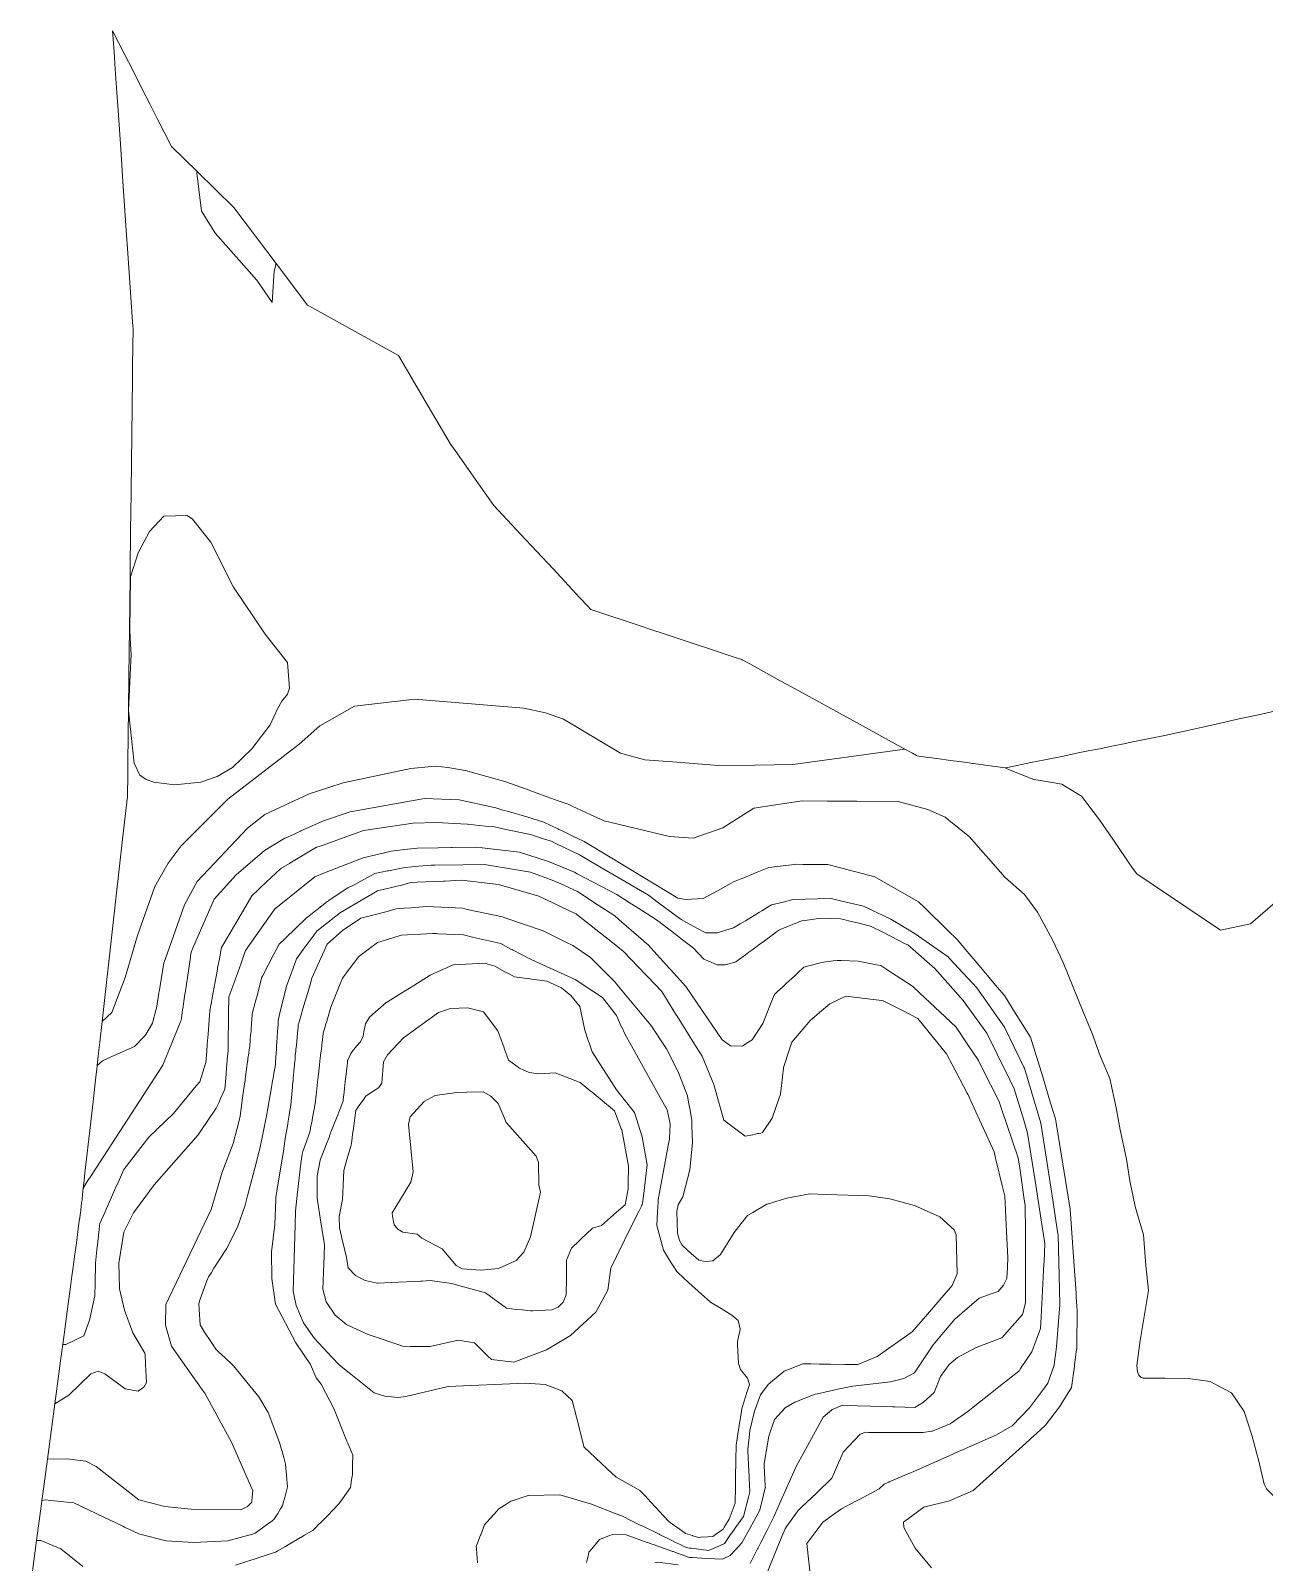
# Model space of a CAD drawing. Header units: metres. Extents: x -436 to 259, y -222 to 285.
# Drawn here: x -358.8 to -241.2, y 98.2 to 244.2 of the extents above; entities that cross this region are included whole.
import ezdxf

# ---------------------------------------------------------------- set-up
doc = ezdxf.new("R2010")
doc.units = ezdxf.units.M
doc.header["$MEASUREMENT"] = 0
doc.layers.add('Nuevo_Estructura - Carga', color=7, linetype='Continuous')
doc.layers.add('Nuevo_Estructura - Carga_Pluma_Nº__89', color=7, linetype='Continuous', lineweight=20, true_color=0x71cebe)

# ---------------------------------------------------------------- blocks, each defined once
blk = doc.blocks.new('Forma_1')
at = {"layer": 'Nuevo_Estructura - Carga_Pluma_Nº__89', "color": 123, "linetype": 'Continuous', "lineweight": 20, "true_color": 0x71cebe, "flags": 128}
for points in [[(-349.21, 197.99), (-349.2, 198.79), (-349.19, 199.56), (-349.19, 200.28), (-349.06, 211.06), (-349.05, 212.29), (-349, 215.8), (-349.02, 215.99), (-349.53, 223.42), (-349.61, 224.69), (-349.87, 228.39), (-350, 230.28), (-350.07, 231.4), (-350.17, 232.88), (-350.3, 234.75), (-350.46, 237.01), (-350.54, 238.27), (-350.69, 240.5), (-350.81, 242.16), (-350.95, 244.17)], [(-350.95, 244.17), (-349.81, 241.94), (-349.03, 240.4), (-348.15, 238.67), (-347.37, 237.15), (-346.69, 235.81), (-345.36, 233.2), (-345.33, 233.13), (-342.89, 230.75), (-339.4, 227.33), (-335.38, 221.98), (-332.39, 218.02), (-331.69, 217.63), (-323.72, 213.21)], [(-342.47, 226.97), (-342.91, 230.6), (-342.89, 230.75)], [(-335.74, 218.26), (-337.2, 220.4), (-341.13, 224.83), (-342.47, 226.97)], [(-335.38, 221.98), (-335.57, 221.25), (-335.74, 218.26)], [(-323.72, 213.21), (-321.2, 208.93), (-319.19, 205.53), (-318.69, 204.69), (-318.39, 204.26), (-316.08, 200.99), (-315.17, 199.7), (-314.63, 198.93), (-312.09, 196.21), (-308.99, 192.88), (-306.43, 190.13), (-305.69, 189.33), (-305.4, 189.02)], [(-349.99, 167.13), (-349.53, 171.19), (-349.52, 171.98), (-349.51, 172.56), (-349.5, 173.86), (-349.49, 174.52), (-349.46, 176.94), (-349.46, 177.21), (-349.43, 179.41), (-349.39, 182.73), (-349.39, 182.84), (-349.37, 184.77), (-349.36, 185.13), (-349.36, 185.2), (-349.34, 186.98), (-349.31, 189.59), (-349.31, 189.62), (-349.28, 192.12), (-349.28, 192.14), (-349.28, 192.16), (-349.26, 194.4), (-349.25, 194.8), (-349.23, 196.76), (-349.23, 196.85), (-349.21, 197.99)], [(-346.05, 197.92), (-347.42, 196.45), (-348.51, 194.42), (-349.23, 192.14), (-349.27, 189.61), (-349.31, 186.98), (-349.21, 185.14), (-349.19, 184.78), (-349.28, 182.79), (-349.42, 179.41), (-349.17, 177.01), (-348.88, 174.39), (-348.35, 173.25)], [(-343.85, 197.98), (-346.05, 197.92)], [(-334.29, 183.98), (-336.42, 186.66), (-339.43, 191.15), (-341.58, 195.45), (-343.34, 197.64), (-343.85, 197.98)], [(-305.4, 189.02), (-300.51, 187.4), (-299.97, 187.22), (-298.13, 186.61), (-295.54, 185.75), (-295.08, 185.59), (-294.56, 185.42), (-291.74, 184.49), (-291.02, 184.25), (-290.98, 184.22), (-290.25, 183.83), (-287.34, 182.23), (-286.27, 181.64), (-280.71, 178.59), (-275.48, 175.72), (-274.75, 175.32), (-274.38, 175.12), (-274.31, 175.08), (-273.95, 175.03), (-272.43, 174.82), (-271.12, 174.64), (-269.55, 174.43), (-269.18, 174.38), (-269.05, 174.36), (-268.97, 174.35), (-265.91, 173.93), (-265.55, 174), (-263.47, 174.43), (-262.14, 174.7), (-260.37, 175.06), (-260.1, 175.11), (-258.81, 175.38), (-258.01, 175.54), (-256.92, 175.76), (-255.91, 175.97), (-254.61, 176.23), (-253.93, 176.37), (-252.17, 176.73), (-250.55, 177.06), (-249.86, 177.2), (-249.41, 177.3), (-245.55, 178.16), (-243.78, 178.56), (-241.8, 179), (-240.14, 179.37)], [(-348.35, 173.25), (-347.76, 172.83), (-347.02, 172.58), (-345.06, 172.33), (-342.54, 172.57), (-340.99, 173.11), (-339.53, 173.98), (-337.69, 175.73), (-335.95, 178.04), (-335.24, 179.55), (-334.83, 180.28), (-334.3, 180.94), (-334.11, 181.54), (-334.29, 183.98)], [(-275.48, 175.72), (-286.14, 174.24), (-289.73, 174.2), (-293.22, 174.17), (-294.01, 174.23), (-297.6, 174.5), (-300.26, 174.71), (-302.57, 175.34), (-307.98, 178.57), (-309.7, 179.16), (-311.78, 179.61), (-322.15, 180.49), (-327.89, 179.81), (-331.22, 177.95), (-333.16, 176.19), (-339.98, 170.94), (-344.43, 166.5), (-345.65, 164.85), (-346.91, 162.62), (-348.57, 157.95), (-349.75, 153.95), (-351.03, 150.63)], [(-244.37, 114.39), (-246.4, 115.46), (-248.45, 115.74), (-250.71, 115.77), (-252.77, 115.77), (-252.98, 115.85), (-253.19, 116.06), (-253.33, 116.4), (-253.37, 116.99), (-253.05, 119.38), (-252.64, 121.86), (-252.28, 124.15), (-252.51, 126.53), (-252.73, 129.44), (-253.53, 132.13), (-254.04, 134.6), (-254.37, 136.64), (-254.97, 139.44), (-255.35, 141.53), (-255.95, 144.33), (-256.87, 146.5), (-257.63, 148.62), (-258.5, 150.69), (-259.44, 153.05), (-260.41, 155.38), (-261.13, 156.94), (-261.4, 157.55), (-262.83, 160.17), (-264.09, 161.85), (-265.94, 163.51), (-267.48, 165.26), (-268.05, 165.9), (-269.33, 167.37), (-271.29, 168.94), (-271.65, 169.24), (-273.29, 169.98), (-276.13, 170.73), (-280.04, 170.75), (-282.86, 170.76), (-285.27, 170.78), (-289.86, 170.08), (-292.81, 168.21), (-295.63, 167.24), (-297.91, 167.4), (-304.13, 168.89), (-305.45, 169.49), (-307.1, 170.26), (-307.54, 170.47), (-308.49, 170.8), (-310.24, 171.43), (-310.77, 171.62), (-311.62, 171.92), (-313.49, 172.59), (-317.12, 173.62), (-317.16, 173.64), (-319.01, 173.98), (-320.21, 174.09), (-322.55, 173.88), (-328.99, 172.51), (-330.34, 172.07), (-332.21, 171.47), (-336.44, 169.49), (-338.08, 168.2), (-342.89, 163.09), (-344.09, 160.87), (-344.6, 159.45), (-345.95, 155.67), (-346.06, 155.37), (-346.45, 152.96), (-346.48, 152.78), (-346.5, 152.65), (-346.53, 152.46), (-346.76, 151.05), (-346.79, 150.94), (-347.15, 149.61), (-347.79, 148.54), (-347.88, 148.39), (-348.85, 147.38), (-350.72, 146.55), (-350.73, 146.55), (-351.92, 146.03), (-352.42, 145.57)], [(-245.41, 158.47), (-253.38, 163.84), (-253.8, 164.39), (-255.66, 167.14), (-256.94, 168.98), (-258.64, 171.23), (-260.03, 172.07), (-260.54, 172.39), (-262.18, 172.66), (-263.19, 172.83), (-265.62, 173.77), (-265.84, 173.89), (-265.91, 173.93)], [(-353.74, 133.87), (-353.36, 134.51), (-352.9, 135.23), (-346.15, 145.6), (-345.83, 146.4), (-345.37, 147.53), (-345.36, 147.55), (-344.5, 149.67), (-344.43, 149.85), (-344.39, 150.12), (-344.32, 150.58), (-344.28, 150.9), (-344.26, 150.98), (-344.09, 152.15), (-344.06, 152.36), (-344.04, 152.45), (-344.01, 152.68), (-343.82, 153.97), (-343.53, 155.89), (-343.51, 156.05), (-343.46, 156.35), (-343.42, 156.44), (-343.32, 156.68), (-341.26, 161.41), (-339.19, 163.73), (-336.49, 166.05), (-334.53, 167.23), (-334.28, 167.34), (-333.06, 167.89), (-333.01, 167.92), (-330.85, 168.9), (-328.3, 169.75), (-321.25, 171), (-317.94, 170.9), (-314.72, 170.19), (-314.54, 170.15), (-313.76, 169.91), (-313.23, 169.76), (-311.5, 169.25), (-311.5, 169.25), (-309.87, 168.77), (-308.52, 168.12), (-308.43, 168.07), (-308.11, 167.92), (-307.23, 167.5), (-307.17, 167.47), (-306.02, 166.92), (-303.39, 165.32), (-303.38, 165.32), (-297.11, 161.53), (-296.35, 161.39), (-294.69, 161.49), (-293.34, 162.22), (-292.02, 162.94), (-291.79, 163.06), (-291.01, 163.38), (-290.82, 163.46), (-290.38, 163.64), (-289.56, 163.98), (-288.92, 164.25), (-288.44, 164.45), (-286, 164.72), (-285.81, 164.75), (-285.19, 164.74), (-284.05, 164.73), (-282.81, 164.73), (-278.34, 163.56), (-274.17, 161.16), (-273.59, 160.6), (-271.41, 158.48), (-270.48, 157.59), (-269.34, 156.22), (-268.4, 155.1), (-266.69, 153.05), (-266, 152.24), (-265.19, 150.95), (-263.5, 148.26), (-262.35, 144.48), (-261.59, 141.99), (-261.13, 140.48), (-261.07, 140.11), (-260.76, 138.15), (-259.74, 131.89), (-259.36, 126.46), (-259.17, 123.88), (-259.15, 123.52), (-259.05, 122.2), (-259.1, 118.89), (-259.1, 118.6), (-259.15, 118.28), (-259.25, 117.52), (-259.31, 117.08), (-259.33, 116.92), (-259.61, 114.89), (-260.74, 113.04), (-262.07, 111.29), (-262.93, 110.52), (-263.16, 110.31), (-263.95, 109.59), (-268.96, 105.09), (-271.23, 104.1), (-273.66, 103.5), (-275.62, 102.06)], [(-294.44, 158.22), (-295.29, 158.67), (-296.27, 159.2), (-296.8, 159.49), (-298.81, 160.97), (-298.94, 161.07), (-299.91, 161.79), (-304.91, 164.73), (-304.93, 164.74), (-306.48, 165.66), (-308.72, 166.74), (-308.78, 166.76), (-309.13, 166.94), (-309.71, 167.12), (-311.14, 167.59), (-313.5, 168.07), (-314.58, 168.3), (-315.41, 168.38), (-316.02, 168.45), (-317.11, 168.57), (-317.16, 168.57), (-320.11, 168.72), (-322.33, 168.65), (-327.04, 167.95), (-330.97, 166.55), (-331.26, 166.45), (-331.52, 166.36), (-334.05, 164.85), (-334.11, 164.81), (-334.93, 164.33), (-336.81, 162.57), (-337, 162.38), (-337.69, 161.74), (-338.93, 159.61), (-340.57, 156.81), (-340.62, 156.54), (-340.74, 155.88), (-340.94, 154.84), (-340.98, 154.57), (-341.36, 152.54), (-341.46, 152.02), (-341.47, 151.97), (-341.51, 151.71), (-341.54, 151.55), (-341.61, 151.18), (-341.66, 150.89), (-341.67, 150.85), (-341.68, 150.75), (-341.71, 150.37), (-341.85, 148.57), (-341.85, 148.55), (-341.93, 147.61), (-341.98, 146.95), (-342.06, 145.87), (-342.64, 144.02), (-342.97, 143.63), (-345.16, 141.01), (-347.49, 138.73), (-349.87, 135.67), (-350.52, 134.21), (-350.53, 134.19), (-351.37, 132.3), (-351.53, 131.96), (-351.7, 131.57), (-352.16, 130.53), (-352.18, 130.33), (-352.19, 130.26), (-352.32, 129.07), (-352.39, 128.49), (-352.44, 128.01), (-352.58, 126.74), (-352.58, 126.71), (-352.61, 124.84), (-352.63, 123.63), (-353.15, 121.3), (-353.67, 119.83)], [(-358.75, 96.14), (-358.45, 98.37), (-358.19, 100.32), (-358.1, 101), (-357.73, 103.81), (-357.68, 104.13), (-357.68, 104.14), (-357.63, 104.54), (-357.15, 108.07), (-356.74, 111.17), (-356.45, 113.35), (-356.03, 116.44), (-355.9, 117.42), (-355.69, 118.99), (-355.56, 119.95), (-355.14, 123.13), (-354.92, 124.75), (-354.82, 125.51), (-354.71, 126.35), (-354.57, 127.36), (-354.57, 127.38), (-354.48, 128.02), (-354.39, 128.68), (-354.36, 128.93), (-354.29, 129.44), (-354.25, 129.75), (-354.18, 130.29), (-354.09, 130.96), (-354.08, 130.98), (-354.08, 131.03), (-354.07, 131.1), (-353.98, 131.76), (-353.94, 132.16), (-353.91, 132.43), (-353.86, 132.82), (-353.85, 132.88), (-353.81, 133.24), (-353.81, 133.28), (-353.74, 133.87), (-353.66, 134.61), (-353.58, 135.35), (-353.49, 136.14), (-352.81, 142.1), (-352.54, 144.49), (-352.43, 145.48), (-352.43, 145.54), (-352.42, 145.57), (-352.33, 146.42), (-352.28, 146.79), (-352.17, 147.8), (-351.95, 149.77), (-349.99, 167.13)], [(-279.73, 110.45), (-279.19, 110.63), (-278.95, 110.62), (-274.61, 110.61), (-273.74, 110.61), (-272.95, 110.73), (-272.89, 110.74), (-272.77, 110.76), (-272.32, 110.95), (-271.17, 111.44), (-269.49, 112.61), (-269.01, 112.99), (-268.98, 113.01), (-267.32, 114.33), (-266.52, 114.97), (-264.63, 116.46), (-264.6, 116.49), (-264.46, 116.69), (-263.37, 118.28), (-262.55, 120.5), (-262.5, 121.6), (-262.23, 126.67), (-262.22, 126.82), (-262.13, 128.6), (-262.55, 131.26), (-262.58, 131.47), (-263.07, 134.6), (-263.78, 139.14), (-264.16, 140.35), (-265.07, 143.36), (-265.49, 144.2), (-266.68, 146.64), (-267.66, 148.66), (-268.83, 150.26), (-269.91, 151.77), (-271.63, 153.71), (-272.61, 154.82), (-275.21, 157.07), (-275.44, 157.18), (-277.46, 158.2), (-278.75, 158.86), (-279.87, 159.13), (-280.84, 159.36), (-281.28, 159.47), (-281.6, 159.55), (-283.5, 159.6), (-284.79, 159.43), (-285.28, 159.37), (-285.49, 159.28), (-285.73, 159.18), (-286.02, 159.07), (-286.66, 158.81), (-287.36, 158.53), (-287.42, 158.51), (-287.7, 158.3), (-288.23, 157.91), (-288.72, 157.55), (-289.01, 157.34), (-289.16, 157.23), (-290.07, 156.56), (-290.33, 156.37), (-290.67, 156.12), (-291.58, 155.45), (-292.44, 155.2), (-292.49, 155.19), (-292.58, 155.18), (-292.77, 155.18), (-293.35, 155.17), (-293.69, 155.31), (-293.88, 155.39), (-294.62, 155.7), (-295.65, 156.79), (-296.67, 157.56), (-297.3, 158.05), (-298.51, 158.97), (-299.05, 159.39), (-300.58, 160.36), (-301.74, 161.1), (-302.91, 161.85), (-306.68, 163.84), (-306.7, 163.85), (-306.94, 163.98), (-309.41, 165.02), (-312.18, 165.89), (-315.75, 166.32), (-315.84, 166.34), (-316.25, 166.39), (-318.61, 166.34), (-318.68, 166.34), (-319.94, 166.32), (-321.91, 166.29), (-322.85, 166.18), (-324.4, 166), (-325.06, 165.84), (-325.73, 165.69), (-327.09, 165.37), (-330.76, 163.92), (-331.69, 163.56), (-335.41, 160.57), (-335.42, 160.56), (-335.54, 160.4), (-338.28, 156.53), (-338.68, 155.43), (-338.71, 155.32), (-339.03, 154.44), (-339.19, 153.99), (-339.21, 153.93), (-339.31, 153.65), (-339.86, 152.11), (-339.87, 152.09), (-339.9, 150.58), (-339.9, 150.37), (-339.9, 150.37), (-339.9, 150.13), (-339.92, 149.31), (-339.92, 149.23), (-339.93, 148.65), (-339.93, 148.65), (-339.93, 148.47), (-339.94, 147.51), (-339.95, 147), (-339.98, 146.65), (-339.99, 146.49), (-340.13, 144.87), (-340.13, 144.75), (-340.25, 143.31), (-340.63, 142.48), (-340.84, 142.03), (-341.08, 141.5), (-342.59, 139.26), (-342.78, 138.97), (-347, 134.21), (-348.95, 131.54), (-349.87, 129.69), (-350.34, 126.73), (-350.29, 124.3), (-349.92, 122.68), (-349.82, 122.27), (-349.02, 120.1), (-347.89, 118.16), (-347.84, 118.08)], [(-292.08, 147.45), (-292.89, 148.02), (-294.8, 150.82), (-296.34, 153.11), (-297.81, 154.72), (-297.89, 154.81), (-299.97, 157.11), (-300.09, 157.2), (-300.64, 157.68), (-302.68, 159.45), (-303.11, 159.83), (-304.78, 160.92), (-306.65, 162.14), (-308.26, 162.87), (-309.07, 163.24), (-311.14, 163.98), (-315.51, 164.73), (-317.59, 164.7), (-320.24, 164.67), (-320.6, 164.67), (-321.76, 164.57), (-323.12, 164.45), (-324.68, 164.12), (-324.75, 164.11), (-325.96, 163.86), (-327.95, 162.8), (-328.53, 162.49), (-330.11, 161.44), (-330.58, 161.13), (-332.51, 159.6), (-334.51, 157.67), (-335.09, 157.12), (-335.54, 156.25), (-336.66, 154.1), (-336.72, 153.98), (-337.18, 152.23), (-337.35, 151.59), (-337.64, 150.48), (-337.65, 150.39), (-337.68, 149.98)], [(-292.71, 140.38), (-293.06, 141.59), (-293.22, 142.16), (-293.58, 143.41), (-293.68, 143.77), (-294.78, 146.46), (-295.35, 147.36), (-295.5, 147.6), (-297.17, 150.28), (-297.22, 150.35), (-298.64, 152.63), (-300, 154.05), (-300.14, 154.2), (-302.27, 156.44), (-302.83, 156.87), (-302.86, 156.9), (-304.91, 158.52), (-306.74, 159.96), (-306.8, 160.01), (-306.82, 160.02), (-310.33, 161.71), (-310.34, 161.72), (-314.19, 162.83), (-317.7, 163.23), (-319.31, 163.15), (-319.38, 163.15), (-319.42, 163.14), (-321.93, 163.03), (-322.54, 163), (-323.31, 162.8), (-325.71, 162.2), (-329.24, 160.14), (-331.47, 158.39), (-332.78, 156.62), (-333.43, 155.74), (-333.76, 154.86), (-334.39, 153.14), (-335.04, 150.42), (-335.11, 150.13), (-335.16, 149.9), (-335.17, 149.72), (-335.19, 149.43), (-335.21, 149.19), (-335.24, 148.77), (-335.3, 147.76), (-335.32, 147.43), (-335.34, 147.19), (-335.34, 147.16), (-335.42, 145.91), (-335.43, 145.72), (-335.43, 145.71), (-335.47, 145.49), (-335.55, 145.01), (-335.58, 144.84), (-335.63, 144.56), (-335.73, 143.96), (-335.75, 143.89), (-335.81, 143.52), (-335.88, 143.09), (-335.94, 142.78), (-336.19, 141.32), (-336.22, 141.13), (-336.28, 140.77), (-336.45, 139.97), (-336.71, 138.72), (-336.96, 137.51), (-336.97, 137.43), (-337.28, 136.26), (-338.09, 133.15), (-338.32, 132.27), (-339.05, 130.18), (-340.09, 128.11), (-341.29, 126.25), (-341.54, 125.86), (-341.82, 125.43), (-341.96, 125.06), (-342.05, 124.8), (-342.59, 123.31), (-342.74, 122.89), (-342.71, 122.33), (-342.62, 120.86)], [(-295.1, 127.02), (-296.08, 127.88), (-296.15, 127.95), (-296.7, 128.44), (-296.96, 128.89), (-297.15, 129.6), (-297.2, 131.69), (-297.06, 132.3), (-296.62, 133.06), (-295.97, 135.64), (-295.72, 138.25), (-295.76, 139.83), (-295.77, 140.26), (-295.77, 140.35), (-295.77, 140.35), (-295.97, 141.48), (-296.08, 142.07), (-296.18, 142.67), (-297.02, 144.82), (-298.16, 147.13), (-298.19, 147.17), (-299.68, 149.41), (-300.03, 149.82), (-302.89, 153.27), (-303.08, 153.5), (-305.43, 155.85), (-307.11, 157.01), (-307.76, 157.32), (-309.93, 158.39), (-313.57, 159.65), (-313.8, 159.73), (-317.17, 160.45), (-317.61, 160.55), (-321.04, 160.73), (-322.17, 160.64), (-322.52, 160.61), (-323.84, 160.52), (-324.8, 160.26), (-326.02, 159.94), (-327.3, 159.61), (-329.05, 158.44), (-330.51, 157.13), (-331.96, 153.89), (-332.17, 153.17), (-332.82, 150.96), (-333.15, 149.84), (-333.25, 149.51), (-333.26, 149.46), (-333.28, 149.21), (-333.33, 148.65), (-333.44, 147.49), (-333.48, 147.14), (-333.49, 146.95), (-333.54, 146.51), (-333.55, 146.35), (-333.57, 146.16), (-333.59, 145.95), (-333.61, 145.72), (-333.61, 145.68), (-333.63, 145.56), (-333.65, 145.31), (-333.67, 145.09), (-333.72, 144.53), (-333.73, 144.47), (-333.76, 144.14), (-333.8, 143.74), (-333.82, 143.48), (-333.82, 143.47), (-333.85, 143.18), (-333.98, 141.82), (-334, 141.59), (-334.08, 141.14), (-334.12, 140.84), (-334.25, 140.08), (-334.26, 139.99), (-334.46, 138.81), (-334.64, 137.66), (-334.65, 137.58), (-334.83, 136.49), (-335.3, 133.6), (-335.4, 132.99), (-335.41, 132.78), (-335.49, 130.42), (-335.81, 127.82), (-335.79, 125.29), (-335.43, 122.84), (-333.49, 119.16), (-332.09, 117.07), (-331.55, 115.83), (-331.07, 115.22), (-329.88, 112.9), (-328.62, 109.79), (-328.55, 109.6), (-328.07, 108.44), (-328.09, 107.53), (-328.1, 106.56), (-328.12, 106.43), (-328.18, 106.09), (-328.29, 105.37)], [(-284.82, 100.03), (-283.3, 102.06), (-281.62, 103.27), (-281.5, 103.33), (-280.2, 104.02), (-279.45, 104.42), (-277.93, 105.23), (-277.45, 105.68), (-277, 105.87), (-276.96, 105.89), (-274.95, 106.77), (-274.86, 106.81), (-271.26, 108.39), (-270.37, 108.78), (-269.7, 109.08), (-266.75, 110.37), (-265.25, 111.24), (-263.6, 112.94), (-262.19, 114.85), (-261.85, 115.32), (-261.27, 117.02), (-261.19, 117.59), (-261.14, 118.02), (-261.03, 118.77), (-260.8, 121.59), (-260.7, 122.77), (-260.74, 124.24), (-260.88, 129.41), (-260.9, 129.52), (-261.49, 133.37), (-262.4, 139.28), (-262.52, 140.09), (-263.42, 143.07), (-264.09, 145.31), (-264.15, 145.43), (-265.99, 149.23), (-268.62, 152.97), (-269.48, 153.89), (-271.22, 155.78), (-271.34, 155.92), (-272.81, 156.94), (-274.48, 158.11), (-276.11, 159.09), (-276.81, 159.52), (-279.42, 160.74), (-281.62, 161.26), (-282.51, 161.47), (-283.83, 161.44), (-286.15, 161.39), (-287.07, 161.15), (-288.19, 160.87), (-288.49, 160.69), (-289.09, 160.32), (-289.32, 160.18), (-289.66, 159.97), (-290.66, 159.37), (-290.87, 159.24), (-291.16, 159.06), (-291.79, 158.68), (-293.35, 158.22), (-293.51, 158.22), (-294.44, 158.22)], [(-239.27, 161.6), (-240.2, 161.09), (-242.55, 159.06)], [(-291.37, 121.28), (-291.96, 121.8), (-292.99, 122.41), (-293.98, 123.01), (-296.04, 124.88), (-297.14, 125.88), (-297.21, 125.95), (-297.61, 126.58), (-297.73, 126.77), (-297.98, 127.17), (-298.47, 127.97), (-298.73, 128.93), (-299.11, 130.33), (-299.04, 131.62), (-299.03, 131.78), (-299.02, 131.92), (-299.02, 131.97), (-299.02, 131.98), (-299.01, 132.03), (-298.98, 132.63), (-298.98, 132.7), (-298.97, 132.76), (-298.97, 132.77), (-298.02, 137.94), (-297.9, 138.57), (-297.84, 140.01), (-298.13, 141.34), (-298.79, 142.53), (-302.16, 148.6), (-302.45, 149.23), (-302.46, 149.23), (-302.96, 150.33), (-304.29, 152.06), (-305.1, 152.59), (-306.89, 153.77), (-311.01, 155.63), (-311.14, 155.69), (-312.85, 156.59), (-312.89, 156.61), (-313, 156.67), (-313.97, 157.19), (-316.25, 157.71), (-316.54, 157.78), (-317.52, 158.01), (-319.98, 158.13), (-320.08, 158.14), (-320.47, 158.16), (-321.01, 158.13), (-323.47, 157.99), (-324.87, 157.56), (-325.71, 157.3), (-327.5, 155.97), (-328.21, 155.02), (-328.68, 154.4), (-329.05, 153.9), (-329.39, 153.04), (-330.15, 151.12), (-330.55, 149.8), (-330.65, 149.44), (-330.71, 149.26), (-330.88, 148.67), (-330.89, 148.61), (-330.99, 147.73), (-331, 147.62), (-331.02, 147.49), (-331.06, 147.16), (-331.08, 146.97), (-331.13, 146.52), (-331.19, 146.01), (-331.2, 145.95), (-331.23, 145.65), (-331.27, 145.29), (-331.3, 145.04), (-331.37, 144.49), (-331.39, 144.25), (-331.42, 143.97), (-331.42, 143.97), (-331.57, 142.71), (-331.6, 142.49), (-331.63, 142.16), (-331.7, 141.57), (-331.83, 140.93), (-331.89, 140.61), (-331.95, 140.33), (-332.09, 139.63), (-332.11, 139.54), (-332.17, 139.23), (-332.45, 138.42), (-332.81, 137.37), (-332.89, 137.13), (-333, 136.25), (-333.32, 133.5), (-333.53, 131.68), (-333.57, 130.37), (-333.76, 124.08), (-333.45, 122.7), (-332.77, 121.05), (-331.71, 119.55), (-330.06, 117.79), (-329.33, 117.02), (-328.41, 116.28), (-326.03, 114.39), (-325, 114.06), (-323.73, 113.95), (-323, 114.05), (-318.97, 114.98), (-311.65, 115.32), (-309.75, 115.19), (-308.14, 114.59), (-307.17, 113.67)], [(-242.55, 159.06), (-245.41, 158.47)], [(-316.47, 119.16), (-318.02, 119.4), (-320.71, 118.8), (-321.94, 118.81), (-322.61, 118.81), (-323.31, 118.82), (-326.61, 119.93), (-328.46, 120.81), (-328.65, 120.91), (-328.81, 121.03), (-329.76, 121.78), (-330.59, 123.04), (-330.92, 124.25), (-330.79, 127.44), (-330.79, 127.53), (-330.75, 128.42), (-330.77, 128.5), (-331.11, 130.64), (-331.47, 132.93), (-331.47, 133.41), (-331.47, 135.06), (-331.18, 136.56), (-330.58, 138.1), (-330.3, 138.82), (-330.29, 138.85), (-330.18, 139.15), (-330.15, 139.22), (-329.9, 139.86), (-329.8, 140.12), (-329.69, 140.4), (-329.22, 141.61), (-328.99, 142.2), (-328.99, 142.21), (-328.94, 142.66), (-328.93, 142.75), (-328.79, 144.02), (-328.75, 144.3), (-328.73, 144.49), (-328.61, 145.58), (-328.61, 145.58), (-328.58, 145.83), (-328.56, 146.04), (-328.55, 146.09), (-328.27, 146.64), (-328.27, 146.64), (-328.14, 146.91), (-328.13, 146.92), (-327.7, 147.41), (-327.33, 147.84), (-327.31, 147.88), (-327.07, 148.38), (-327.07, 148.39), (-327, 148.79), (-326.86, 149.55), (-326.67, 149.87), (-326.48, 150.19), (-325.64, 150.91), (-324.88, 151.56), (-324.87, 151.57), (-324.86, 151.57), (-323.89, 152.18), (-322.26, 153.19), (-320.68, 154.17), (-318.51, 155.15), (-315.45, 155.31), (-315.21, 155.23), (-314.52, 155.03), (-313.57, 154.51), (-313.1, 154.26), (-312.65, 154.02), (-309.57, 153.6), (-308.2, 152.98), (-307.28, 152.23), (-306.45, 151.2)], [(-285.1, 154.94), (-285.16, 154.89), (-285.64, 154.44), (-285.94, 154.16), (-286.5, 153.65), (-286.79, 153.38), (-287.17, 153.02), (-287.58, 152.65), (-287.9, 152.35)], [(-264.26, 121.86), (-263.98, 122.96), (-263.99, 124.99), (-263.99, 125.14), (-264, 129.46), (-264, 129.69), (-264.01, 132.23), (-264.13, 133.03), (-264.5, 135.6), (-264.67, 136.79), (-266.26, 141.46), (-266.51, 142.2), (-268.11, 145.33), (-268.47, 146.06), (-269.55, 147.65), (-270.6, 149.23), (-272.63, 151.13), (-274.06, 152.47), (-274.76, 153.13), (-276.26, 154.11), (-276.61, 154.34), (-277.56, 154.97), (-277.77, 155.11), (-278.18, 155.18), (-279.93, 155.51), (-281.56, 155.57), (-281.91, 155.59), (-282.3, 155.54), (-283, 155.45), (-283.38, 155.4), (-283.89, 155.26), (-285.1, 154.94)], [(-287.9, 152.35), (-288.02, 152.06), (-289.01, 149.56), (-290.01, 148.02), (-290.58, 147.66), (-290.95, 147.43)], [(-281.09, 152.19), (-282.62, 151.44), (-283.62, 150.61), (-284.35, 150), (-284.43, 149.94), (-285.35, 148.85), (-286.24, 147.8), (-286.46, 147.14), (-287.04, 145.39), (-287.05, 145.33), (-287.33, 142.85), (-287.49, 142.41), (-288.13, 140.57), (-289.04, 139.18)], [(-266.6, 124.05), (-266.09, 124.64), (-265.76, 125.27), (-265.71, 126.36), (-265.66, 127.28), (-265.76, 129.09), (-265.97, 133.11), (-266.22, 134.15), (-266.8, 136.63), (-266.83, 136.73), (-266.97, 137.36), (-269.22, 142.28), (-269.25, 142.34), (-269.45, 142.78), (-269.54, 142.95), (-270.97, 145.68), (-271.5, 146.7), (-272.33, 147.7), (-274.25, 150.05), (-275.77, 150.83), (-277.53, 151.75), (-277.69, 151.76), (-281.09, 152.19)], [(-351.03, 150.63), (-351.95, 149.77)], [(-315.61, 150.69), (-317.13, 151.08), (-318.75, 151.01), (-319.89, 150.62), (-323.24, 148.2), (-323.7, 147.71), (-323.73, 147.68), (-324.76, 146.59), (-325.13, 145.93), (-325.29, 143.88)], [(-313.22, 146.09), (-313.64, 147.23), (-313.65, 147.25), (-314.25, 148.89), (-315.61, 150.69)], [(-312.73, 117.31), (-309.6, 118.48), (-308.43, 119.18), (-307.32, 119.84), (-304.9, 122.07), (-303.77, 124.16), (-303.77, 124.18), (-303.68, 124.86), (-303.48, 126.27), (-302.94, 127.37), (-301.38, 130.54), (-300.8, 131.72), (-300.6, 132.12), (-300.55, 132.22), (-300.51, 132.32), (-300.49, 132.35), (-300.46, 132.41), (-300.4, 132.91), (-300.4, 132.98), (-300.38, 133.12), (-300.03, 136.1), (-300.49, 138.78), (-301.23, 141.08), (-302.95, 143.27), (-305.27, 146.86), (-305.56, 147.72), (-305.6, 147.85), (-305.96, 148.94), (-306.45, 151.2)], [(-337.68, 149.98), (-337.72, 149.5), (-337.75, 149.12), (-337.76, 148.94), (-337.79, 148.54), (-337.8, 148.53), (-337.88, 147.42), (-337.93, 147.05), (-337.97, 146.76), (-338.05, 146.23), (-338.07, 146.03), (-338.08, 146), (-338.09, 145.92), (-338.28, 144.51), (-338.31, 144.27), (-338.33, 144.13), (-338.38, 143.82), (-338.47, 143.17), (-338.59, 142.26), (-338.8, 140.72), (-339.12, 139.47), (-339.46, 138.14), (-340.51, 135.41), (-341.55, 131.85), (-345.87, 122.79), (-345.9, 120.82), (-345.34, 118.82), (-343.46, 116.16), (-342.73, 115.14), (-342.56, 114.9), (-342.17, 114.36), (-341.53, 113.18), (-341.02, 112.25), (-340.6, 111.48), (-339.62, 109.69), (-337.58, 105.04)], [(-290.95, 147.43), (-292.08, 147.45)], [(-308.8, 144.89), (-310.33, 144.78), (-311.26, 144.91), (-312.18, 145.31), (-313.22, 146.09)], [(-303.13, 141.24), (-305.27, 143.02), (-305.45, 143.16), (-306.4, 143.96), (-308.8, 144.89)], [(-325.29, 143.88), (-325.59, 143.47), (-325.87, 143.28), (-326.03, 143.18), (-326.81, 142.66), (-326.84, 142.62), (-327.08, 142.27), (-327.48, 141.72), (-327.78, 141.29)], [(-315.66, 143.07), (-317.2, 143.02), (-318.16, 142.99), (-320.22, 142.72), (-321.28, 142.15), (-322.59, 140.67)], [(-310.19, 133.5), (-310.35, 134.19), (-310.36, 136.32), (-310.61, 136.92), (-313.15, 139.78), (-313.45, 140.13), (-313.66, 140.62), (-314.21, 141.95), (-314.91, 142.66), (-315.66, 143.07)], [(-327.78, 141.29), (-327.87, 140.59), (-328.01, 139.58), (-328.08, 139.02), (-328.17, 138.36), (-328.22, 137.99), (-328.62, 136.62), (-328.93, 135.58), (-329.06, 132.79), (-329.37, 131.18), (-329.34, 130.1), (-329.04, 128.87), (-328.65, 127.28), (-328.51, 126.28)], [(-322.59, 140.67), (-322.62, 140.54), (-322.77, 139.96), (-322.33, 135.43), (-322.54, 134.45), (-323.97, 132.12), (-324.33, 131.54)], [(-302.12, 132.31), (-301.84, 133.83), (-301.84, 134.22), (-301.81, 135.99), (-302.45, 139.44), (-302.49, 139.54), (-302.95, 140.75), (-303.13, 141.24)], [(-290.7, 138.83), (-292.71, 140.38)], [(-289.04, 139.18), (-289.21, 139.14), (-289.39, 139.1), (-289.49, 139.08), (-289.73, 139.03), (-289.75, 139.03), (-289.97, 138.98), (-290.7, 138.83)], [(-321.94, 129.5), (-321.5, 129.12), (-319.55, 128.12), (-318.22, 126.52), (-317.64, 126.21), (-315.86, 126.07), (-314.19, 126.24), (-312.49, 126.99), (-311.77, 127.8), (-311.14, 129.24), (-310.19, 133.5)], [(-270.78, 129.92), (-272.15, 131.14), (-274.57, 132.23), (-276.91, 132.86), (-278.89, 133.16), (-282.97, 133.28), (-284.54, 133.33), (-286.72, 132.93), (-287.45, 132.71), (-287.67, 132.64), (-287.79, 132.6), (-287.97, 132.55), (-288.04, 132.52), (-288.22, 132.47), (-288.63, 132.35), (-289.95, 131.57), (-290.46, 131.27), (-291.06, 130.53), (-291.75, 129.67), (-293.05, 127.55), (-293.78, 126.96)], [(-324.33, 131.54), (-324.28, 131.23), (-324.14, 130.39)], [(-305.23, 130.07), (-304.37, 130.34), (-302.94, 131.59), (-302.12, 132.31)], [(-324.14, 130.39), (-323.77, 129.99), (-323.29, 129.69), (-321.94, 129.5)], [(-313.41, 122.44), (-312.46, 122.34), (-311.92, 122.28), (-311.14, 122.2), (-310.9, 122.21), (-309.11, 122.29), (-308.49, 122.56), (-308.04, 123.01), (-307.73, 123.72), (-307.73, 123.94), (-307.73, 124.26), (-307.72, 124.84), (-307.7, 127.03), (-307.24, 128.18), (-306.47, 128.9), (-306.34, 129.02), (-305.23, 130.07)], [(-292.67, 100.03), (-292.59, 100.14), (-292.14, 100.78), (-291.7, 101.41), (-291.6, 101.54), (-290.85, 102.61), (-290.38, 104.44), (-290.25, 104.96), (-290.31, 106.21), (-290.32, 106.5), (-290.34, 106.88), (-290.43, 108.86), (-290.42, 109.02), (-290.31, 110.13), (-290.24, 110.81), (-289.8, 112.65), (-289.22, 114.2), (-288.49, 115.18), (-288.28, 115.36), (-287.36, 116.13), (-286.99, 116.44), (-286.56, 116.61), (-285.2, 117.15), (-284.41, 117.14), (-283.61, 117.13), (-283.47, 117.13), (-282.55, 117.12), (-281.18, 117.1), (-279.97, 117.09), (-278.11, 117.84), (-274.78, 120.2), (-273.51, 121.67), (-270.96, 124.61), (-270.51, 125.71), (-270.6, 129.45), (-270.78, 129.92)], [(-293.78, 126.96), (-294.49, 126.9), (-295.1, 127.02)], [(-328.51, 126.28), (-327.82, 125.57), (-326.9, 125.08), (-325.74, 124.84), (-325.64, 124.84), (-324.42, 124.9), (-321.59, 125.03), (-321.47, 125.04), (-320.69, 125.08), (-318.65, 124.79), (-315.42, 123.92), (-313.41, 122.44)], [(-274.57, 116.29), (-272.77, 118.96), (-272.62, 119.14), (-271.96, 119.93), (-270.73, 121.39), (-268.4, 123.42), (-267.16, 123.85), (-266.6, 124.05)], [(-291.15, 120.49), (-291.37, 121.28)], [(-266.25, 119.61), (-264.26, 121.86)], [(-342.62, 120.86), (-342.24, 120.26), (-341.54, 119.17), (-341.41, 118.98), (-341.12, 118.53), (-340.92, 118.34), (-340.45, 117.91), (-340.33, 117.8), (-339.42, 116.97), (-337, 114.01), (-336.12, 112.51), (-335.05, 109.64), (-334.65, 108.21), (-334.47, 107.6), (-334.28, 105.42), (-334.55, 104.4), (-334.69, 103.9), (-334.76, 103.62), (-334.89, 103.42), (-334.95, 103.32), (-335.22, 102.9), (-335.52, 102.42), (-335.59, 102.31), (-335.92, 102.07), (-335.96, 102.04), (-337.38, 101), (-337.62, 100.93), (-338.45, 100.69), (-339.96, 100.27), (-343.23, 100.13), (-345.84, 100.29), (-348.34, 100.92), (-348.45, 100.95), (-349.81, 101.59), (-349.98, 101.68), (-351.77, 102.54), (-354.63, 103.91), (-356.83, 104.14), (-357.36, 104.2), (-357.68, 104.14)], [(-353.67, 119.83), (-355.41, 118.99)], [(-290.28, 115.19), (-290.46, 115.77), (-291.12, 116.62), (-291.32, 117.18), (-291.42, 118.98), (-291.43, 119.29), (-291.4, 119.44), (-291.17, 120.41), (-291.15, 120.49)], [(-355.41, 118.99), (-355.69, 118.99)], [(-316.47, 119.16), (-315.2, 117.89), (-314.85, 117.56)], [(-272.68, 114.41), (-272.09, 115.95), (-271.27, 117.07), (-270.45, 117.75), (-268.69, 118.69), (-266.25, 119.61)], [(-347.84, 118.08), (-347.8, 117.08), (-347.73, 115.38)], [(-314.85, 117.56), (-312.73, 117.31)], [(-352.33, 116.44), (-353.01, 116.2), (-355.13, 114.16), (-356.45, 113.35)], [(-349.75, 114.76), (-351.67, 116.18), (-352.33, 116.44)], [(-347.73, 115.38), (-347.96, 114.93)], [(-292.85, 98.53), (-292.12, 98.89), (-291.61, 99.43), (-291.01, 100.08), (-290.87, 100.33), (-290.27, 101.41), (-289.63, 102.57), (-289.28, 103.19), (-288.77, 105.34), (-288.76, 105.36), (-288.77, 105.48), (-288.87, 107.45), (-288.88, 107.64), (-288.44, 110.27), (-287.91, 111.83), (-286.89, 112.94), (-285.97, 113.48), (-284.02, 114.26), (-283.81, 114.3), (-282.96, 114.48), (-282.81, 114.52), (-281.85, 114.72), (-280.44, 115.03), (-276.83, 115.42), (-275.58, 115.76), (-274.57, 116.29)], [(-348.51, 114.55), (-349.75, 114.76)], [(-347.96, 114.93), (-348.51, 114.55)], [(-293.78, 100.71), (-293.53, 100.88), (-293.11, 101.17), (-292.79, 101.4), (-292.68, 101.59), (-292.22, 102.36), (-291.64, 103.87), (-291.62, 105.39), (-291.62, 105.64), (-291.61, 106.23), (-291.58, 108.03), (-291.56, 109.36), (-291.56, 109.4), (-291.46, 110.03), (-291.42, 110.26), (-291.15, 111.88), (-290.96, 112.99), (-290.49, 114.51), (-290.28, 115.19)], [(-274.52, 112.99), (-273.69, 113.48), (-272.68, 114.41)], [(-239.49, 103.76), (-241.03, 105.23), (-241.24, 105.68), (-241.76, 107.86), (-242.44, 110.34), (-243.17, 112.62), (-244.37, 114.39)], [(-307.17, 113.67), (-306.77, 112.06), (-306.07, 109.29), (-306.06, 109.25)], [(-299.29, 98.21), (-299.01, 98.26), (-297.08, 97.99)], [(-290.2, 98.13), (-289.5, 99.52), (-289.48, 99.56), (-289.2, 100.12), (-288.67, 101.16), (-287.96, 102.57), (-287.54, 103.52), (-285.84, 107.37), (-283.25, 112.07), (-282.47, 112.72), (-282.39, 112.79), (-282.38, 112.8), (-281.42, 113.2), (-279.95, 113.15), (-277.54, 113.08), (-276.65, 113.05), (-276.43, 113.04), (-274.52, 112.99)], [(-288.77, 96.78), (-287.19, 100.71), (-286.89, 101.43), (-286.89, 101.44), (-286.83, 101.53), (-286.82, 101.54), (-285.63, 103.18), (-285.32, 103.48), (-283.86, 104.87), (-282.42, 106.26), (-282.27, 106.6), (-281.79, 107.71), (-281.6, 108.13), (-281.53, 108.28), (-281.34, 108.72), (-279.73, 110.45)], [(-338.68, 103.28), (-343.45, 103.3), (-345.97, 103.54), (-348.45, 104.2), (-352.52, 107.36), (-353.49, 107.89), (-355.29, 108.09), (-357.15, 108.07)], [(-306.06, 109.25), (-303.85, 107.14), (-302.99, 106.34), (-301.54, 105.54), (-300.72, 105.09), (-300.29, 104.62), (-299.91, 104.22), (-299.75, 104.04), (-299.21, 103.46), (-298.48, 102.68), (-297.95, 102.12), (-297.48, 101.78), (-297.2, 101.57), (-296.4, 101), (-296.38, 100.99), (-295.72, 100.78), (-295.67, 100.77), (-295.15, 100.61), (-294.91, 100.62), (-294.26, 100.67), (-293.78, 100.71)], [(-328.29, 105.37), (-329.05, 104.28), (-329.38, 103.81), (-330.49, 102.67), (-331.17, 101.98), (-331.23, 101.92), (-331.7, 101.44), (-331.85, 101.29), (-332.68, 100.81), (-333.01, 100.61), (-333.05, 100.59), (-334.54, 99.72), (-335.27, 99.3), (-335.44, 99.2), (-336.51, 98.85), (-337.18, 98.64), (-339.25, 97.97)], [(-353.78, 97.84), (-355.87, 99.52), (-357.79, 100.31), (-358.19, 100.32)], [(-337.69, 103.98), (-338.1, 103.55), (-338.68, 103.28)], [(-337.58, 105.04), (-337.64, 104.47), (-337.69, 103.98), (-337.69, 103.98)], [(-316.2, 98.18), (-316.29, 99.53), (-316.3, 99.74), (-315.9, 100.82), (-315.88, 100.86), (-315.52, 101.82), (-315.33, 102.03), (-314.61, 102.83), (-314.17, 103.32), (-314.16, 103.33), (-313.4, 103.8), (-313, 104.06), (-312.88, 104.1), (-311.35, 104.61), (-308.33, 104.68), (-305.33, 103.77), (-303.08, 102.9), (-302.44, 102.66), (-301.51, 102.2), (-301.38, 102.13), (-300.68, 101.79), (-300.44, 101.67), (-298.88, 100.91), (-298.84, 100.88), (-297.61, 100.28), (-297.34, 100.14), (-297.18, 100.07), (-296.88, 99.92), (-296.51, 99.74), (-296.3, 99.64), (-296, 99.59), (-295.79, 99.57), (-294.17, 99.35)], [(-304.55, 100.42), (-303.67, 100.77), (-303.34, 100.9), (-302.03, 100.85), (-300.03, 100.13), (-299.99, 100.12), (-298.46, 99.58), (-297.69, 99.3), (-297.61, 99.27), (-297.56, 99.26), (-297.15, 99.11), (-295.98, 98.7), (-295.7, 98.68), (-294.83, 98.63), (-294.31, 98.6), (-292.85, 98.53)], [(-275.62, 102.06), (-275.57, 101.54), (-274.5, 99.59), (-272.93, 97.7)], [(-305.57, 99.2), (-305.31, 99.51), (-304.55, 100.42)], [(-294.17, 99.35), (-293.41, 99.69), (-292.67, 100.03)], [(-286.28, 88.35), (-286.32, 90.51), (-285.31, 92.86), (-284.59, 94.53), (-284.44, 96.71), (-284.46, 96.82), (-284.82, 100.03)], [(-305.8, 98.23), (-305.77, 98.36), (-305.66, 98.83), (-305.57, 99.2)]]:
    blk.add_lwpolyline(points, dxfattribs=at)

msp = doc.modelspace()

# ---------------------------------------------------------------- block references
at = {"layer": 'Nuevo_Estructura - Carga', "linetype": 'Continuous', "lineweight": 0}
msp.add_blockref('Forma_1', (0, 0), dxfattribs=at)

doc.saveas('drawing.dxf')
